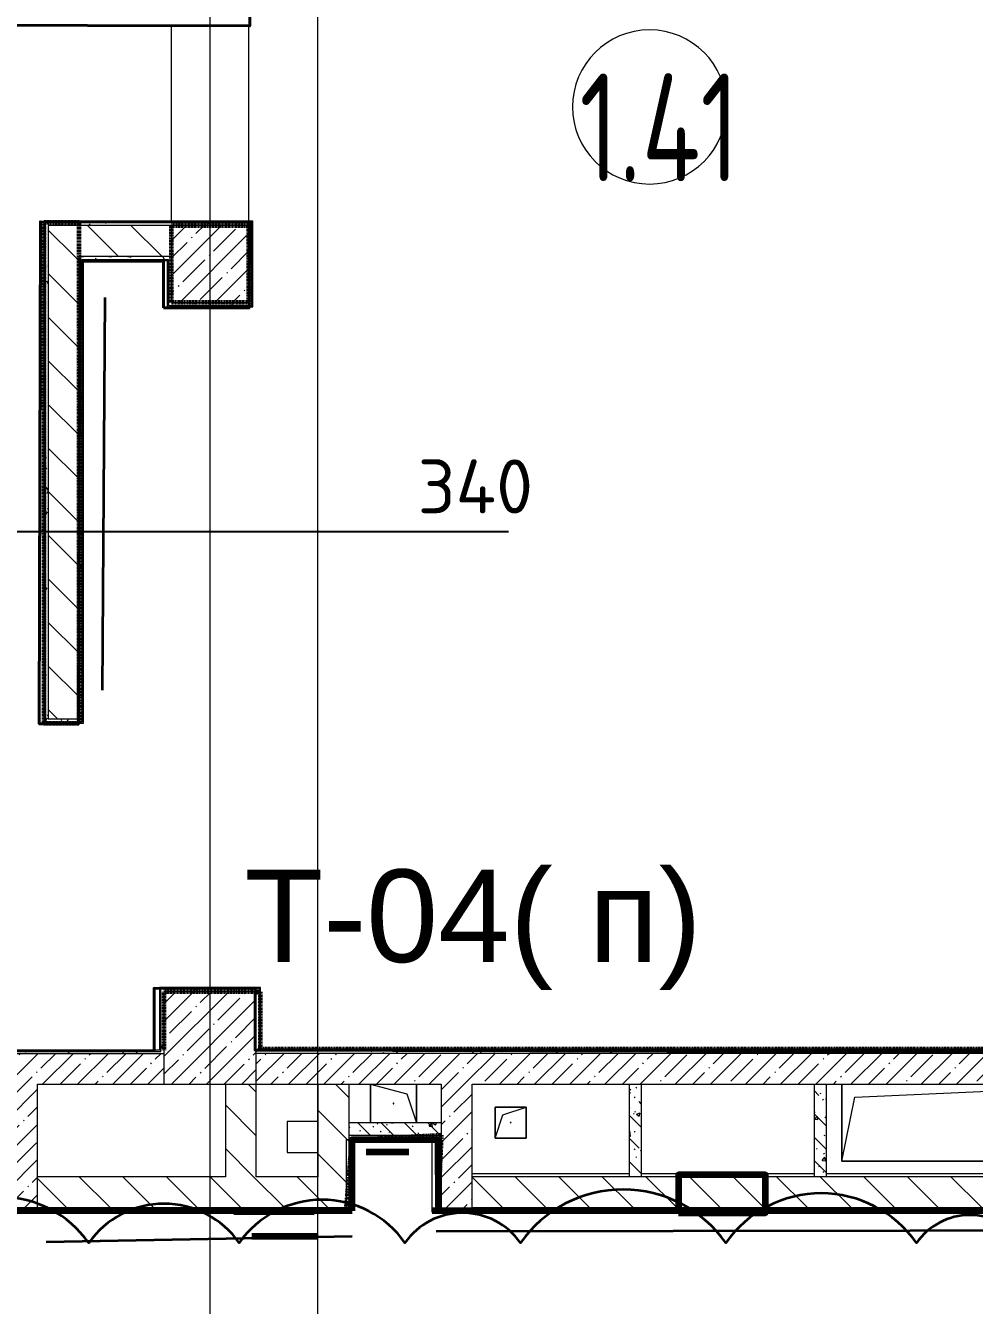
# Model space of a CAD drawing. Header units: millimetres. Extents: x -249154 to 415037, y -45458 to 354837.
# Drawn here: x 59327 to 65485, y 10129 to 18430 of the extents above; entities that cross this region are included whole.
import ezdxf

# ---------------------------------------------------------------- set-up
doc = ezdxf.new("R2010")
doc.units = ezdxf.units.MM
doc.linetypes.add('200_ШТРИХ__ш1_п0_6_', pattern=[320, 200, -120])
for name, color, linetype, lineweight in [('0) НЗ Ремонт штукатурка', 6, 'Continuous', 60), ('1) FK9 Плитка кухня', 102, 'Continuous', 40), ('2)1 штукатурка', 4, 'Continuous', 35), ('2)3 штукатурка', 1, 'Continuous', 50), ('3.3) Шпаклевка баз. фин. WD5-13', 160, 'Continuous', 140), ('3.4) Шп. баз 4 в 525 поз 4838м2', 160, 'Continuous', 140), ('3.4) Шп. фин 4 в 529 поз 11227м2', 6, 'Continuous', 140), ('4) демонтаж НЗ №2', 1, 'Continuous', 35), ('4.4) РВР ремонт Штукатурки', 160, 'зигзаг', 35), ('5.5) Перег WD5', 3, 'Continuous', 60), ('501 заделка отвертсии ком', 5, 'Continuous', 158), ('666 покраска FK1', 211, 'Continuous', 60), ('798 плитка FK27', 190, 'Continuous', 158), ('923 Люки', 170, 'Continuous', 120), ('A-AREA-BNDY', 7, 'Continuous', 5), ('A-AREA-IDEN', 7, 'Continuous', 9), ('A-FLOR', 7, 'Continuous', 9), ('A-GENM', 7, 'Continuous', 9), ('A-WALL', 7, 'Continuous', 5), ('I-WALL', 7, 'Continuous', 5), ('S-COLS', 7, 'Continuous', 9), ('S-COLS-1', 7, 'Continuous', 5), ('Оси', 7, 'Continuous', 9)]:
    doc.layers.add(name, color=color, linetype=linetype, lineweight=lineweight)
doc.layers.add('A-WALL-1', color=9, linetype='Continuous', lineweight=5, true_color=0x808080)
doc.layers.add('A-WALL-FNSH-1', color=9, linetype='Continuous', lineweight=5, true_color=0x808080)
doc.styles.add('ISOCPEUR_1', font='isocpeur.ttf', dxfattribs={"height": 350})
doc.styles.get("Standard").update_dxf_attribs({"font": 'arial.ttf'})
doc.styles.add('СПДС', font='ГОСТ тип А.ttf', dxfattribs={"width": 0.9})
doc.linetypes.add('зигзаг', pattern='A,0.00254,-5.08,[131,ltypeshp.shx,S=5.08,R=0,X=-5.08,Y=0],-10.16,[131,ltypeshp.shx,S=5.08,R=180,X=5.08,Y=0],-5.08', length=20.32254)
doc.dimstyles.new('ISO-2_0_0_9К_Средний_округл2', dxfattribs={"dimscale": 304.8, "dimtxt": 199.196235, "dimasz": 0.492126, "dimexe": 0.393701, "dimexo": 0, "dimgap": 0, "dimtad": 1, "dimdec": 0, "dimrnd": 10, "dimzin": 0, "dimdsep": 46, "dimtxsty": 'ISOCPEUR_1', "dimblk1": 'OBLIQUE', "dimblk2": 'OBLIQUE', "dimsah": 1, "dimcen": 0.09, "dimdle": 0.393701, "dimazin": 0, "dimtfac": 1, "dimtdec": 4, "dimtix": 1, "dimtmove": 0, "dimatfit": 3, "dimfxl": 1, "dimtvp": 1, "dimtolj": 1, "dimtzin": 0, "dimarcsym": 2})
pattern_1 = [(45, (64.7, -136.06), (-114.04925, 114.04925), []), (45, (178.75, -136.06), (-114.04925, 114.04925), [201.612, -40.322, 6.706, -33.617])]
pattern_2 = [(135, (64.7, -136.06), (-150.8683, -150.8683), [213.36, -35.56, 7.112, -35.56]), (135, (64.7, 14.71), (-150.8683, -150.8683), []), (50, (64.7, -136.06), (255.0577, -22.3145), [26.67, -293.37]), (355, (64.7, -136.06), (-49.3404, 267.4791), [21.336, -234.696]), (100.451, (85.96, -137.92), (205.7195, 245.1636), [22.666, -249.326]), (46.184, (64.7, -64.94), (379.511, -58.86), [40.005, -440.055]), (96.636, (96.33, -69.85), (332.3634, 346.399), [33.999, -373.989]), (351.184, (64.7, -64.94), (332.3669, 346.3953), [32.004, -352.044]), (21, (100.26, -82.72), (212.2602, -143.1711), [26.67, -293.37]), (326, (100.26, -82.72), (86.5224, 257.8632), [21.336, -234.696]), (71.451, (117.95, -94.65), (298.78395, 114.6901), [22.666, -249.326]), (37.5, (64.7, -136.06), (4.32385, 118.37751), [6.706, -225.146, 6.706, -231.546, -235.585]), (37.5, (64.7, -136.06), (4.32385, 118.37751), [-470.103, 6.706, -228.879]), (7.5, (64.7, -136.06), (93.54758, 140.2533), [6.706, -129.134, 6.706, -219.812, -89.789]), (7.5, (64.7, -136.06), (93.54758, 140.2533), [-362.356, 6.706, -83.083]), (327.5, (-14.6, -136.06), (189.82734, -8.02019), [6.706, -82.194, 6.706, -270.662, -368.046]), (327.5, (-14.6, -136.06), (189.82734, -8.02019), [-366.268, 6.706, -361.34]), (317.5, (-50.16, -136.06), (207.38114, 35.59764), [6.706, -108.864, 6.706, -177.495, -261.366]), (317.5, (-50.16, -136.06), (207.38114, 35.59764), [-299.771, 6.706, -254.66])]
pattern_3 = [(135, (64.7, -136.06), (-141.42136, -141.42136), [])]
pattern_4 = [(0, (64.7, -136.06), (243.84, 60.96), [20.117, -162.763, 20.117, -162.763, -975.36]), (0, (64.7, -136.06), (243.84, 60.96), [-365.76, 20.117, -345.643, 20.117, -162.763, -426.72]), (0, (64.7, -136.06), (243.84, 60.96), [-914.4, 20.117, -101.803, 20.117, -284.683]), (120, (156.14, -105.58), (-174.71291, 180.691634), [20.117, -162.763, 20.117, -162.763, -975.36]), (120, (156.14, -105.58), (-174.71291, 180.691634), [-365.76, 20.117, -345.643, 20.117, -162.763, -426.72]), (120, (156.14, -105.58), (-174.71291, 180.691634), [-914.4, 20.117, -101.803, 20.117, -284.683]), (240, (186.62, 16.34), (-69.12709, -241.651634), [20.117, -162.763, 20.117, -162.763, -975.36]), (240, (186.62, 16.34), (-69.12709, -241.651634), [-365.76, 20.117, -345.643, 20.117, -162.763, -426.72]), (240, (186.62, 16.34), (-69.12709, -241.651634), [-914.4, 20.117, -101.803, 20.117, -284.683])]

# ---------------------------------------------------------------- blocks, each defined once
blk = doc.blocks.new('BSC_Колонна _Прямоугольная - 600х600-V43-Объем проектирования 1 этажа')
at = {"layer": 'S-COLS-1'}
h = blk.add_hatch(dxfattribs=at)
h.set_pattern_fill('FP_69', color=256, style=0, pattern_type=2)
h.set_pattern_definition([(45, (-60460, -12000), (-114.04925, 114.04925), []), (45, (-60345.95, -12000), (-114.04925, 114.04925), [201.613, -40.323, 6.706, -33.617])])
h.paths.add_polyline_path([(208, -300), (300, -300), (300, 300), (-300, 300), (-300, -300), (77.6, -300)])
for p, q in [((300, 300), (-300, 300)), ((-300, 300), (-300, -300)), ((300, -300), (300, 300)), ((-300, -300), (300, -300))]:
    blk.add_line(p, q, dxfattribs=at)
blk = doc.blocks.new('GM_Отверстие прямоугольное _в плите_ - Отверстие-21619835-Объем проектирования 1 этажа')
at = {"layer": 'A-GENM'}
for p, q in [((-125, 150), (125, 150)), ((125, 150), (-125, 150)), ((-125, -150), (-62.5, 87.5)), ((-62.5, 87.5), (125, 150)), ((125, -150), (-125, -150)), ((-125, -150), (125, -150))]:
    blk.add_line(p, q, dxfattribs=at)
for start, end in [(360, 180), (180, 360)]:
    blk.add_arc((0, 0), 2.5, start, end, dxfattribs=at)
blk = doc.blocks.new('BSC_Колонна _Прямоугольная - 500х500-V144-Объем проектирования 1 этажа')
at = {"layer": 'S-COLS-1'}
h = blk.add_hatch(dxfattribs=at)
h.set_pattern_fill('FP_148', color=256, style=0, pattern_type=2)
h.set_pattern_definition([(45, (-60460, -17020), (-114.04925, 114.04925), []), (45, (-60345.95, -17020), (-114.04925, 114.04925), [201.613, -40.323, 6.706, -33.617])])
h.paths.add_polyline_path([(250, -250), (250, 250), (-250, 250), (-250, -250), (248.8, -250)])
for p, q in [((250, 250), (-250, 250)), ((-250, 250), (-250, -250)), ((250, -250), (250, 250)), ((-250, -250), (250, -250))]:
    blk.add_line(p, q, dxfattribs=at)
blk = doc.blocks.new('GM_Отверстие прямоугольное _в плите_ - Отверстие-V160-Объем проектирования 1 этажа')
at = {"layer": 'A-GENM'}
for p, q in [((-100, -100), (-100, 100)), ((-100, 100), (100, 100)), ((100, 100), (-100, 100)), ((-100, 100), (-100, -100)), ((-50, 50), (100, 100)), ((100, 100), (100, -100)), ((100, -100), (100, 100)), ((-100, -100), (-50, 50)), ((100, -100), (-100, -100)), ((-100, -100), (100, -100))]:
    blk.add_line(p, q, dxfattribs=at)
for start, end in [(360, 180), (180, 360)]:
    blk.add_arc((0, 0), 2.5, start, end, dxfattribs=at)
blk = doc.blocks.new('GM_Отверстие прямоугольное _в плите_ - Отверстие-21957768-Объем проектирования 1 этажа')
at = {"layer": 'A-GENM'}
for p, q in [((-1000, -250), (-1000, 250)), ((-1000, 250), (-1000, -250)), ((-916.7, 166.7), (1000, 250)), ((-1000, -250), (-916.7, 166.7)), ((1000, -250), (-1000, -250)), ((-1000, -250), (1000, -250))]:
    blk.add_line(p, q, dxfattribs=at)
for start, end in [(360, 180), (180, 360)]:
    blk.add_arc((0, 0), 2.5, start, end, dxfattribs=at)
blk = doc.blocks.new('Марка_Помещения - Номер-25198446-Объем проектирования 1 этажа')
at = {"layer": 'A-AREA-IDEN'}
for start, end in [(360, 180), (180, 360)]:
    blk.add_arc((0, 0), 2.5, start, end, dxfattribs=at)
blk = doc.blocks.new('_Oblique')
at = {"color": 0, "linetype": 'ByBlock', "lineweight": -2}
blk.add_line((-0.5, -0.5), (0.5, 0.5), dxfattribs=at)
blk = doc.blocks.new('*D2046')
at = {"layer": '5.5) Перег WD5', "color": 0, "lineweight": -2, "transparency": 16777216}
for p, q in [((6824.7, 15127.8), (6824.7, 15269.6)), ((7162.2, 14838.9), (7162.2, 15269.6)), ((6704.7, 15149.6), (7162.2, 15149.6)), ((7162.2, 15149.6), (62460.5, 15149.6))]:
    blk.add_line(p, q, dxfattribs=at)
at = {"layer": 'Defpoints', "color": 0, "transparency": 16777216}
for p in [(6824.7, 15127.8), (7162.2, 15149.6), (7162.2, 14838.9)]:
    blk.add_point(p, dxfattribs=at)
at = {"layer": '5.5) Перег WD5', "color": 0, "lineweight": -2, "transparency": 16777216, "xscale": 304.8, "yscale": 304.8, "zscale": 304.8, "rotation": 180}
blk.add_blockref('_Oblique', (6824.7, 15149.6), dxfattribs=at)
at = {"layer": '5.5) Перег WD5', "color": 0, "lineweight": -2, "transparency": 16777216, "xscale": 304.8, "yscale": 304.8, "zscale": 304.8}
blk.add_blockref('_Oblique', (7162.2, 15149.6), dxfattribs=at)
at = {"layer": '5.5) Перег WD5', "color": 0, "lineweight": 25, "transparency": 16777216, "insert": (61871.5, 15616.3), "char_height": 350, "width": 478.071, "attachment_point": 1, "line_spacing_factor": 1.149209, "style": 'ISOCPEUR_1'}
blk.add_mtext('\\A1;340', dxfattribs=at)

msp = doc.modelspace()

# ---------------------------------------------------------------- hatches: boundary and pattern name
at = {"layer": 'I-WALL'}
h = msp.add_hatch(dxfattribs=at)
h.set_pattern_fill('FP_191', color=256, style=0, pattern_type=2)
h.set_pattern_definition(pattern_4)
h.paths.add_polyline_path([(59474.7, 13913.9), (59474.7, 17153.9), (59454.7, 17153.9), (59454.7, 13913.9)])
h = msp.add_hatch(dxfattribs=at)
h.set_pattern_fill('FP_191', color=256, style=0, pattern_type=2)
h.set_pattern_definition(pattern_4)
h.paths.add_polyline_path([(60602.3, 17133.9), (60774.7, 17133.9), (60772.9, 17153.9), (59474.7, 17153.9), (59476, 17133.9), (60274.7, 17133.9)])
h = msp.add_hatch(dxfattribs=at)
h.set_pattern_fill('FP_23', color=256, style=0, pattern_type=2)
h.set_pattern_definition(pattern_3)
h.paths.add_polyline_path([(60274.7, 16933.9), (60274.7, 17133.9), (59474.7, 17133.9), (59474.7, 16933.9), (60254.7, 16933.9)])
h = msp.add_hatch(dxfattribs=at)
h.set_pattern_fill('FP_191', color=256, style=0, pattern_type=2)
h.set_pattern_definition(pattern_4)
h.paths.add_polyline_path([(60774.7, 16633.9), (60794.7, 16633.9), (60794.7, 17153.9), (60774.7, 17153.9), (60774.7, 16816.4)])
h = msp.add_hatch(dxfattribs=at)
h.set_pattern_fill('FP_23', color=256, style=0, pattern_type=2)
h.set_pattern_definition(pattern_3)
h.paths.add_polyline_path([(59674.7, 13933.9), (59674.7, 16933.9), (59474.7, 16933.9), (59474.7, 13933.9)])
h = msp.add_hatch(dxfattribs=at)
h.set_pattern_fill('FP_191', color=256, style=0, pattern_type=2)
h.set_pattern_definition(pattern_4)
h.paths.add_polyline_path([(59674.7, 13933.9), (59694.7, 13933.9), (59694.7, 16933.9), (59674.7, 16933.9), (59674.7, 13944)])
h = msp.add_hatch(dxfattribs=at)
h.set_pattern_fill('FP_191', color=256, style=0, pattern_type=2)
h.set_pattern_definition(pattern_4)
h.paths.add_polyline_path([(60254.7, 16913.9), (60274.7, 16913.9), (60274.7, 16933.9), (59694.7, 16933.9), (59694.7, 16913.9), (60246.7, 16913.9)])
h = msp.add_hatch(dxfattribs=at)
h.set_pattern_fill('FP_191', color=256, style=0, pattern_type=2)
h.set_pattern_definition(pattern_4)
h.paths.add_polyline_path([(60254.7, 16613.9), (60274.7, 16613.9), (60274.7, 16913.9), (60254.7, 16913.9), (60254.7, 16633.9)])
h = msp.add_hatch(dxfattribs=at)
h.set_pattern_fill('FP_191', color=256, style=0, pattern_type=2)
h.set_pattern_definition(pattern_4)
h.paths.add_polyline_path([(60774.7, 16613.9), (60794.7, 16613.9), (60794.7, 16633.9), (60274.7, 16633.9), (60274.7, 16613.9)])
h = msp.add_hatch(dxfattribs=at)
h.set_pattern_fill('FP_191', color=256, style=0, pattern_type=2)
h.set_pattern_definition(pattern_4)
h.paths.add_polyline_path([(59674.7, 13913.9), (59694.7, 13913.9), (59694.7, 13933.9), (59474.7, 13933.9), (59474.7, 13913.9), (59674.6, 13913.9)])
h = msp.add_hatch(dxfattribs=at)
h.set_pattern_fill('FP_191', color=256, style=0, pattern_type=2)
h.set_pattern_definition(pattern_4)
h.paths.add_polyline_path([(60224.7, 11783.9), (60224.7, 12183.9), (60204.7, 12183.9), (60204.7, 11784.9)])
h = msp.add_hatch(dxfattribs=at)
h.set_pattern_fill('FP_191', color=256, style=0, pattern_type=2)
h.set_pattern_definition(pattern_4)
h.paths.add_polyline_path([(60824.7, 12163.9), (60844.7, 12163.9), (60844.7, 12183.9), (60224.7, 12183.9), (60224.7, 12163.9), (60794.7, 12163.9)])
h = msp.add_hatch(dxfattribs=at)
h.set_pattern_fill('FP_191', color=256, style=0, pattern_type=2)
h.set_pattern_definition(pattern_4)
h.paths.add_polyline_path([(60824.7, 11783.9), (60844.7, 11784), (60844.7, 12163.9), (60824.7, 12163.9), (60824.7, 11784)])
h = msp.add_hatch(dxfattribs=at)
h.set_pattern_fill('FP_1', color=256, style=0, pattern_type=2)
h.set_pattern_definition(pattern_1)
h.paths.add_polyline_path([(57507.7, 11563.9), (60224.7, 11563.9), (60224.7, 11763.9), (54824.7, 11763.9), (54824.7, 11563.9), (57443.9, 11563.9)])
h.paths.add_polyline_path([(53687.9, 11563.9), (54224.7, 11563.9), (54224.7, 11763.9), (51774.7, 11763.9), (51774.7, 11563.9), (53574.7, 11563.9)])
h = msp.add_hatch(dxfattribs=at)
h.set_pattern_fill('FP_191', color=256, style=0, pattern_type=2)
h.set_pattern_definition(pattern_4)
h.paths.add_polyline_path([(57634.8, 11763.9), (60224.7, 11763.9), (60224.7, 11783.9), (60204.7, 11783.9), (60204.7, 11778.2), (60196.7, 11783.9), (57634.7, 11783.9), (57634.7, 11763.9)])
h = msp.add_hatch(dxfattribs=at)
h.set_pattern_fill('FP_191', color=256, style=0, pattern_type=2)
h.set_pattern_definition(pattern_4)
h.paths.add_polyline_path([(66204.7, 11763.9), (66204.7, 11783.9), (60824.7, 11783.9), (60824.7, 11763.9), (66071, 11763.9)])
h = msp.add_hatch(dxfattribs=at)
h.set_pattern_fill('FP_1', color=256, style=0, pattern_type=2)
h.set_pattern_definition(pattern_1)
h.paths.add_polyline_path([(61424.7, 11563.9), (66224.7, 11563.9), (66224.7, 11763.9), (60824.7, 11763.9), (60824.7, 11563.9), (61318.3, 11563.9)])
h = msp.add_hatch(dxfattribs=at)
h.set_pattern_fill('FP_1', color=256, style=0, pattern_type=2)
h.set_pattern_definition(pattern_1)
h.paths.add_polyline_path([(59204.7, 10763.9), (59404.7, 10763.9), (59404.7, 11563.9), (59204.7, 11563.9), (59204.7, 10843.9)])
h = msp.add_hatch(dxfattribs=at)
h.set_pattern_fill('FP_23', color=256, style=0, pattern_type=2)
h.set_pattern_definition(pattern_3)
h.paths.add_polyline_path([(60824.7, 10963.9), (60824.7, 11563.9), (60624.7, 11563.9), (60624.7, 10963.9)])
h = msp.add_hatch(dxfattribs=at)
h.set_pattern_fill('FP_23', color=256, style=0, pattern_type=2)
h.set_pattern_definition(pattern_3)
h.paths.add_polyline_path([(61424.7, 10963.9), (61424.7, 11563.9), (61224.7, 11563.9), (61224.7, 10963.9), (61368.3, 10963.9)])
h = msp.add_hatch(dxfattribs=at)
h.set_pattern_fill('FP_1', color=256, style=0, pattern_type=2)
h.set_pattern_definition(pattern_1)
h.paths.add_polyline_path([(62025.6, 10743.9), (62224.7, 10743.9), (62224.7, 11563.9), (62024.7, 11563.9), (62024.7, 10743.9)])
h = msp.add_hatch(dxfattribs=at)
h.set_pattern_fill('FP_41', color=256, style=0, pattern_type=2)
h.set_pattern_definition(pattern_2)
h.paths.add_polyline_path([(63244.7, 10963.9), (63324.7, 10963.9), (63324.7, 11563.9), (63244.7, 11563.9), (63244.7, 10983.9)])
h = msp.add_hatch(dxfattribs=at)
h.set_pattern_fill('FP_41', color=256, style=0, pattern_type=2)
h.set_pattern_definition(pattern_2)
h.paths.add_polyline_path([(64444.7, 10963.9), (64524.7, 10963.9), (64524.7, 11563.9), (64444.7, 11563.9), (64444.7, 10983.9)])
h = msp.add_hatch(dxfattribs=at)
h.set_pattern_fill('FP_41', color=256, style=0, pattern_type=2)
h.set_pattern_definition(pattern_2)
h.paths.add_polyline_path([(61633.8, 11233.9), (62024.7, 11233.9), (62024.7, 11313.9), (61424.7, 11313.9), (61424.7, 11233.9), (61564.7, 11233.9)])
h = msp.add_hatch(dxfattribs=at)
h.set_pattern_fill('FP_191', color=256, style=0, pattern_type=2)
h.set_pattern_definition(pattern_4)
h.paths.add_polyline_path([(62003.7, 11213.9), (62004.7, 11233.9), (61424.7, 11233.9), (61424.7, 11213.9), (61925.6, 11213.9)])
h = msp.add_hatch(dxfattribs=at)
h.set_pattern_fill('FP_191', color=256, style=0, pattern_type=2)
h.set_pattern_definition(pattern_4)
h.paths.add_polyline_path([(61424.7, 10763.9), (61444.7, 10764.1), (61444.7, 11212.9), (61424.7, 11213.2), (61424.7, 10902.3)])
h = msp.add_hatch(dxfattribs=at)
h.set_pattern_fill('FP_191', color=256, style=0, pattern_type=2)
h.set_pattern_definition(pattern_4)
h.paths.add_polyline_path([(62004.7, 10763.9), (62024.7, 10763.9), (62024.7, 11233.9), (62004.7, 11233.9), (62004.7, 10963.9)])
h = msp.add_hatch(dxfattribs=at)
h.set_pattern_fill('FP_23', color=256, style=0, pattern_type=2)
h.set_pattern_definition(pattern_3)
h.paths.add_polyline_path([(61224.7, 10763.9), (61424.7, 10763.9), (61424.7, 10963.9), (59404.7, 10963.9), (59404.7, 10763.9), (61024.7, 10763.9)])
h = msp.add_hatch(dxfattribs=at)
h.set_pattern_fill('FP_23', color=256, style=0, pattern_type=2)
h.set_pattern_definition(pattern_3)
h.paths.add_polyline_path([(73024.5, 10763.9), (73604.7, 10763.9), (73604.7, 10963.9), (72994.5, 10963.9), (72994.5, 10763.9)])
h.paths.add_polyline_path([(69683.5, 10763.9), (72044.5, 10763.9), (72044.5, 10963.9), (69683.5, 10963.9)])
h.paths.add_polyline_path([(66824.7, 10763.9), (68733.5, 10763.9), (68733.5, 10963.9), (66824.7, 10963.9)])
h.paths.add_polyline_path([(65759.9, 10763.9), (66624.7, 10763.9), (66624.7, 10963.9), (62224.7, 10963.9), (62224.7, 10763.9), (63696.9, 10763.9)])
h = msp.add_hatch(dxfattribs=at)
h.set_pattern_fill('FP_191', color=256, style=0, pattern_type=2)
h.set_pattern_definition(pattern_4)
h.paths.add_polyline_path([(61370.5, 10743.9), (61444.7, 10743.9), (61444.7, 10763.9), (59204.7, 10763.9), (59204.7, 10743.9), (61224.7, 10743.9)])
h.paths.add_polyline_path([(51969.2, 10743.9), (55764.7, 10743.9), (55764.7, 10763.9), (51774.7, 10763.9), (51774.7, 10743.9)])
h.paths.add_polyline_path([(56464.7, 10743.9), (56674.7, 10743.9), (56674.7, 10763.9), (56464.7, 10763.9)])
h.paths.add_polyline_path([(57523.9, 10743.9), (57594.7, 10743.9), (57594.7, 10763.9), (57374.7, 10763.9), (57374.7, 10743.9), (57507.7, 10743.9)])
h.paths.add_polyline_path([(58323.9, 10743.9), (58504.7, 10743.9), (58504.7, 10763.9), (58294.7, 10763.9), (58294.7, 10743.9)])
h = msp.add_hatch(dxfattribs=at)
h.set_pattern_fill('FP_191', color=256, style=0, pattern_type=2)
h.set_pattern_definition(pattern_4)
h.paths.add_polyline_path([(75043.7, 10743.9), (75534.7, 10743.9), (75534.7, 10763.9), (73024.5, 10763.7), (73024.5, 10755.9), (72994.5, 10755.9), (72994.5, 10743.9), (74124.7, 10743.9)])
h.paths.add_polyline_path([(62024.7, 10743.9), (62024.7, 10763.9), (62004.7, 10763.9), (62004.7, 10743.9)])
h.paths.add_polyline_path([(62224.7, 10743.9), (68733.5, 10743.9), (68733.5, 10755.9), (68703.5, 10755.9), (68703.5, 10763.9), (62224.7, 10763.9)])
h.paths.add_polyline_path([(72044.5, 10743.9), (72044.5, 10755.9), (72014.5, 10755.9), (72014.5, 10763.9), (69713.5, 10763.9), (69713.5, 10755.9), (69683.5, 10755.9), (69683.5, 10743.9), (72014.5, 10743.9)])

# ---------------------------------------------------------------- linework, layer by layer
at = {"layer": '0) НЗ Ремонт штукатурка', "color": 4, "linetype": '200_ШТРИХ__ш1_п0_6_', "ltscale": 0.03}
for points in [[(59446.7, 13905.9), (59674.7, 13905.9), (59674.7, 17153.9), (59446.7, 17153.9)], [(60774.7, 16633.9), (60274.7, 16633.9), (60274.7, 17133.9), (60774.7, 17133.9)]]:
    msp.add_lwpolyline(points, close=True, dxfattribs=at)
for points in [[(65990.9, 11791.9), (60852.7, 11791.9), (60852.7, 12163.9), (60224.7, 12163.9), (60224.7, 11784.9)], [(61407.3, 10734.4), (61445.7, 11204.3), (62024.7, 11233.9), (62003.7, 10743.9)]]:
    msp.add_lwpolyline(points, dxfattribs=at)
at = {"layer": '1) FK9 Плитка кухня', "flags": 128}
for points in [[(66715.6, 23170.9), (66718.9, 24594.9), (60796.9, 24608.8), (60782.4, 18428.8), (57622.4, 18436.3), (57606.8, 11785.3), (60160.8, 11779.3), (60161.7, 12186.3), (60817.7, 12184.7), (60816.8, 11784.7), (66160.8, 11772.2), (66161.7, 12172.2), (66561.7, 12171.3), (66569.2, 15365.2), (65719.2, 15367.2), (65736.4, 22673.2), (66186.4, 22672.2), (66187.6, 23172.2)], [(60222.1, 16600.2), (60222.8, 16900.2), (59678.8, 16901.4), (59671.8, 13901.4), (59415.8, 13902), (59423.4, 17158), (60779.4, 17154.8), (60778.1, 16598.8)]]:
    msp.add_lwpolyline(points, close=True, dxfattribs=at)
at = {"layer": '2)1 штукатурка'}
for points in [[(51716.3, 11578.1), (51716.3, 10743.9), (61444.7, 10743.9)], [(61964.4, 10743.9), (75533.7, 10743.9), (75477.4, 7763.9)]]:
    msp.add_lwpolyline(points, dxfattribs=at)
at = {"layer": '2)3 штукатурка'}
msp.add_lwpolyline([(61444.7, 10743.9), (61445.7, 11212.9), (62003.7, 11213.9), (62003.7, 10743.9)], dxfattribs=at)
at = {"layer": '3.3) Шпаклевка баз. фин. WD5-13', "ltscale": 0.5}
for points in [[(61536.6, 11125.5), (61814.2, 11125.5)], [(60795.5, 10578.5), (61224.7, 10578.5)]]:
    msp.add_lwpolyline(points, dxfattribs=at)
at = {"layer": '3.4) Шп. баз 4 в 525 поз 4838м2'}
msp.add_lwpolyline([(61965.4, 10743.9), (75534.7, 10743.9)], dxfattribs=at)
at = {"layer": '3.4) Шп. фин 4 в 529 поз 11227м2'}
for points in [[(51717.3, 11578.1), (51717.3, 10743.9), (61445.7, 10743.9)], [(61965.4, 10743.9), (75534.7, 10743.9), (75478.4, 7763.9)]]:
    msp.add_lwpolyline(points, dxfattribs=at)
at = {"layer": '4) демонтаж НЗ №2'}
for points in [[(51717.3, 11578.1), (51717.3, 10743.9), (61445.7, 10743.9)], [(61965.4, 10743.9), (75534.7, 10743.9), (75478.4, 7763.9)]]:
    msp.add_lwpolyline(points, dxfattribs=at)
at = {"layer": '4.4) РВР ремонт Штукатурки', "ltscale": 0.1}
for points in [[(59826.1, 14119.8), (59844.6, 16666.3)], [(59461.7, 10541.7), (61447, 10578.3)], [(61991.2, 10609.7), (66606.7, 10617.8)]]:
    msp.add_lwpolyline(points, dxfattribs=at)
at = {"layer": '4.4) РВР ремонт Штукатурки', "color": 1, "linetype": 'ByBlock'}
msp.add_lwpolyline([(65802, 10534.2, 0.520567), (65108.6, 10534.2, 0.520567), (63871.5, 10534.2, 0.520567), (62539, 10534.2, 0.520567), (61789.5, 10534.2, 0.520567), (60714.3, 10534.2, 0.520567), (59737.3, 10534.2, 0.520567), (58596.5, 10534.2, 0.520567), (57406.1, 10534.2, 0.520567), (56098.4, 10534.2, 0.520567), (55275, 10534.2, 0.520567), (54267.3, 10534.2, 0.520567), (53578.4, 10299.2, 0.520567), (53578.4, 9521.8, 0.520567)], format="xyb", dxfattribs=at)
at = {"layer": '501 заделка отвертсии ком', "ltscale": 0.5}
msp.add_lwpolyline([(63563.8, 10729.3), (64129.1, 10729.3), (64129.1, 10975.1), (63563.8, 10975.1)], close=True, dxfattribs=at)
at = {"layer": '666 покраска FK1'}
for points in [[(51717.3, 11578.1), (51717.3, 10743.9), (61445.7, 10743.9)], [(61965.4, 10743.9), (75534.7, 10743.9), (75478.4, 7763.9)]]:
    msp.add_lwpolyline(points, dxfattribs=at)
at = {"layer": '798 плитка FK27', "ltscale": 0.5}
msp.add_lwpolyline([(61445.7, 10742.9), (61446.8, 11204.3), (62003.7, 11204.3), (62004.7, 10743.9)], dxfattribs=at)
at = {"layer": '923 Люки', "ltscale": 0.5}
for points in [[(61445.7, 11204.3), (61966.4, 11203)], [(60679.8, 10737.3), (61200.5, 10736.1)]]:
    msp.add_lwpolyline(points, dxfattribs=at)
at = {"layer": 'A-AREA-BNDY', "flags": 128}
msp.add_lwpolyline([(75546.3, 10701.2), (61965.3, 10733), (61966.4, 11203), (61408.4, 11204.4), (61407.3, 10734.4), (51715.4, 10757.1), (51717.3, 11578.1), (48808.8, 11584.9), (48788.3, 11585), (48788.3, 11564), (48188.3, 11565.4), (48188.3, 11586.4), (48014.8, 11586.8), (45959.3, 11591.6)], dxfattribs=at)
at = {"layer": 'A-FLOR'}
for p, q in [((60274.7, 17161.9), (60274.7, 18435.9)), ((60774.7, 18435.9), (60774.7, 17161.8)), ((61224.7, 11320.9), (61024.7, 11320.9)), ((61024.7, 11320.9), (61024.7, 11120.9)), ((61444.7, 11213.9), (62003.7, 11213.9)), ((61444.7, 10743.9), (61444.7, 11212.9)), ((62004.7, 11213.9), (62004.7, 10743.9)), ((61024.7, 11120.9), (61224.7, 11120.9)), ((62224.7, 10983.9), (63244.7, 10983.9)), ((63324.7, 10983.9), (64444.7, 10983.9)), ((64524.7, 10983.9), (66624.7, 10983.9)), ((58594.7, 10743.9), (61444.7, 10743.9)), ((62004.7, 10743.9), (69593.5, 10743.9))]:
    msp.add_line(p, q, dxfattribs=at)
at = {"layer": 'A-WALL'}
for p, q in [((59474.7, 17133.9), (59474.7, 13933.9)), ((59674.7, 13933.9), (59674.7, 16933.9)), ((59694.7, 16913.9), (60254.7, 16913.9)), ((60254.7, 16913.9), (60254.7, 16613.9)), ((59474.7, 13933.9), (59674.7, 13933.9)), ((60844.7, 12163.9), (60844.7, 11783.9)), ((60204.7, 11783.9), (60196.7, 11783.9)), ((60204.7, 11784.9), (60204.7, 11783.9)), ((66204.7, 11783.9), (60844.7, 11783.9)), ((62024.7, 11563.9), (62024.7, 10743.9)), ((61444.7, 11212.9), (61444.7, 11213.9)), ((62003.7, 11213.9), (62004.7, 11213.9))]:
    msp.add_line(p, q, dxfattribs=at)
at = {"layer": 'A-WALL-1'}
for p, q in [((59454.7, 17153.9), (59454.7, 13913.9)), ((60794.7, 17153.9), (59454.7, 17153.9)), ((60274.7, 17133.9), (59474.7, 17133.9)), ((60794.7, 16613.9), (60794.7, 17153.9)), ((59674.7, 16933.9), (60274.7, 16933.9)), ((59694.7, 13913.9), (59694.7, 16913.9)), ((60254.7, 16613.9), (60794.7, 16613.9)), ((59454.7, 13913.9), (59694.7, 13913.9)), ((60844.7, 12183.9), (60204.7, 12183.9)), ((57614.7, 11763.9), (60224.7, 11763.9)), ((60196.7, 11783.9), (57642.7, 11783.9)), ((66224.7, 11763.9), (60824.7, 11763.9)), ((59404.7, 11563.9), (60224.7, 11563.9)), ((59404.7, 10763.9), (59404.7, 11563.9)), ((60624.7, 11563.9), (60624.7, 10963.9)), ((60824.7, 10963.9), (60824.7, 11563.9)), ((60824.7, 11563.9), (62024.7, 11563.9)), ((61224.7, 11563.9), (61224.7, 10963.9)), ((61424.7, 11563.9), (61424.7, 10763.9)), ((62224.7, 11563.9), (66224.7, 11563.9)), ((62224.7, 10743.9), (62224.7, 11563.9)), ((63244.7, 11563.9), (63244.7, 10963.9)), ((63324.7, 10963.9), (63324.7, 11563.9)), ((64444.7, 11563.9), (64444.7, 10963.9)), ((64524.7, 10963.9), (64524.7, 11563.9)), ((62024.7, 11313.9), (61424.7, 11313.9)), ((61424.7, 11233.9), (62024.7, 11233.9)), ((60624.7, 10963.9), (59404.7, 10963.9)), ((61224.7, 10963.9), (60824.7, 10963.9)), ((66624.7, 10963.9), (62224.7, 10963.9)), ((59204.7, 10763.9), (61424.7, 10763.9)), ((62224.7, 10763.9), (68703.5, 10763.9))]:
    msp.add_line(p, q, dxfattribs=at)
at = {"layer": 'A-WALL-FNSH-1'}
for p, q in [((60802.7, 17161.9), (59446.7, 17161.9)), ((59446.7, 17161.9), (59446.7, 13905.9)), ((60802.7, 16605.9), (60802.7, 17161.9)), ((59702.7, 13905.9), (59702.7, 16905.9)), ((59702.7, 16905.9), (60246.7, 16905.9)), ((60246.7, 16905.9), (60246.7, 16605.9)), ((60246.7, 16605.9), (60802.7, 16605.9)), ((59446.7, 13905.9), (59702.7, 13905.9)), ((60196.7, 12191.9), (60196.7, 11783.9)), ((60852.7, 12191.9), (60196.7, 12191.9)), ((60204.7, 11784.9), (60204.7, 12183.9)), ((60844.7, 12183.9), (60844.7, 12163.9)), ((60852.7, 11791.9), (60852.7, 12191.9)), ((66196.7, 11791.9), (60852.7, 11791.9)), ((60204.7, 11784.9), (57642.7, 11784.9)), ((57642.7, 11776.9), (60204.7, 11776.9)), ((60204.7, 11776.9), (60204.7, 11783.9)), ((61445.7, 11212.9), (62003.7, 11212.9)), ((61445.7, 10742.9), (61445.7, 11212.9)), ((62003.7, 11212.9), (62003.7, 10742.9)), ((59204.7, 10742.9), (61445.7, 10742.9)), ((62003.7, 10742.9), (68733.5, 10742.9))]:
    msp.add_line(p, q, dxfattribs=at)
at = {"layer": 'Оси'}
for points in [[(60524.7, -2042.3), (60524.7, 2957.7), (60524.7, 22262), (60524.7, 27262)], [(62048.9, -2042.3), (62048.9, -1322.8), (61224.7, -759.5), (61224.7, 4240.5), (61224.7, 22262), (61224.7, 27262)]]:
    msp.add_lwpolyline(points, dxfattribs=at)

# ---------------------------------------------------------------- block references
at = {"layer": 'A-AREA-IDEN', "xscale": 199.9999999999999, "yscale": 199.9999999999999, "zscale": 199.9999999999999}
msp.add_blockref('Марка_Помещения - Номер-25198446-Объем проектирования 1 этажа', (63376.7, 17902.7), dxfattribs=at)
at = {"layer": 'A-GENM', "rotation": 270}
msp.add_blockref('GM_Отверстие прямоугольное _в плите_ - Отверстие-21619835-Объем проектирования 1 этажа', (61714.7, 11438.9), dxfattribs=at)
at = {"layer": 'A-GENM'}
for name, p in [('GM_Отверстие прямоугольное _в плите_ - Отверстие-21957768-Объем проектирования 1 этажа', (65624.7, 11313.9)), ('GM_Отверстие прямоугольное _в плите_ - Отверстие-V160-Объем проектирования 1 этажа', (62475.4, 11314.6))]:
    msp.add_blockref(name, p, dxfattribs=at)
at = {"layer": 'S-COLS'}
for name, p in [('BSC_Колонна _Прямоугольная - 500х500-V144-Объем проектирования 1 этажа', (60524.7, 16883.9)), ('BSC_Колонна _Прямоугольная - 600х600-V43-Объем проектирования 1 этажа', (60524.7, 11863.9))]:
    msp.add_blockref(name, p, dxfattribs=at)

# ---------------------------------------------------------------- texts
at = {"layer": '923 Люки', "insert": (60747.1, 12956.2), "char_height": 600, "width": 3064.482, "attachment_point": 1}
msp.add_mtext('T-04( п)', dxfattribs=at)
at = {"layer": 'A-AREA-IDEN', "insert": (62921.7, 18119.8), "char_height": 700, "width": 1140, "attachment_point": 1, "style": 'СПДС'}
msp.add_mtext('1.41', dxfattribs=at)

# ---------------------------------------------------------------- dimensions: what is measured, and where the dimension line sits
at = {"layer": '5.5) Перег WD5', "color": 18, "lineweight": 25, "true_color": 0x000000}
dim = msp.add_linear_dim(base=(7162.2018714, 15149.6492175), p1=(6824.7018714, 15127.7574188), p2=(7162.2018714, 14838.9378314), dimstyle='ISO-2_0_0_9К_Средний_округл2', override={"dimasz": 1, "dimpost": '<>', "dimtxsty": 'ISOCPEUR_1', "dimfxl": 444.21054}, dxfattribs=at)
dim.commit()
dim.dimension.update_dxf_attribs({"geometry": '*D2046', "text_midpoint": (62110.5131011, 15149.6492175), "dimtype": 160})

doc.saveas('drawing.dxf')
